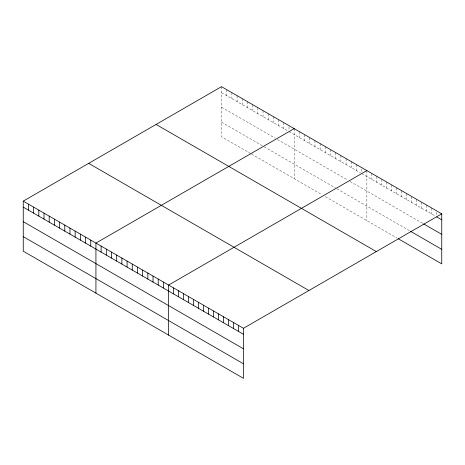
<?xml version="1.0" encoding="UTF-8"?>
<svg xmlns="http://www.w3.org/2000/svg" width="465" height="465" viewBox="0 0 465 465"><rect width="100%" height="100%" fill="white"/><g stroke="black" fill="none" stroke-linecap="round" stroke-linejoin="round"><path stroke-width="0.35" stroke-dasharray="2.33 1.74" d="M221.514 86.664L221.514 136.716L250.931 153.7M221.514 92.669L287.847 130.967M289.003 131.63L360.526 172.928M361.677 173.59L435.507 216.219M221.514 107.206L275.158 138.175M277.466 139.506L347.837 180.135M350.145 181.466L423.028 223.549M221.514 122.179L263.045 146.155M264.196 146.824L335.724 188.116M336.875 188.784L409.927 230.96M251.507 154.031L321.879 194.661M325.337 196.66L396.819 237.929M436.757 212.267L436.757 214.935M431.764 208.053L431.764 214.057M426.771 205.17L426.771 211.174M421.784 202.287L421.784 208.291M416.791 199.404L416.791 205.408M411.798 196.526L411.798 202.525M406.805 193.643L406.805 199.648M401.812 190.76L401.812 196.765M396.819 187.877L396.819 193.882M391.832 184.994L391.832 190.999M386.839 182.111L386.839 188.116M381.846 179.228L381.846 185.233M376.853 176.351L376.853 182.356M371.861 173.468L371.861 179.473M366.868 170.585L366.868 220.637M361.677 168.923L361.677 172.922M356.486 164.593L356.486 170.597M351.296 161.593L351.296 167.598M346.105 158.594L346.105 164.598M340.915 155.601L340.915 161.605M335.724 152.601L335.724 158.606M330.534 149.602L330.534 155.606M325.337 146.609L325.337 152.613M320.147 143.609L320.147 149.614M314.956 140.616L314.956 146.615M309.766 137.617L309.766 143.621M304.575 134.618L304.575 140.622M299.384 131.624L299.384 137.628M294.194 128.625L294.194 178.676M289.003 126.962L289.003 130.299M283.807 122.632L283.807 128.636M278.616 119.633L278.616 125.637M273.426 116.634L273.426 122.638M268.235 113.64L268.235 119.645M263.045 110.641L263.045 116.645M257.854 107.648L257.854 113.646M252.664 104.648L252.664 110.653M247.473 101.649L247.473 107.653M242.277 98.656L242.277 104.66M237.086 95.656L237.086 101.661M231.895 92.657L231.895 98.661M226.705 89.664L226.705 95.668"/><path stroke-width="0.7" d="M23.25 201.13L243.486 328.284L243.486 378.336L23.25 251.181L23.25 201.13L221.514 86.664L441.75 213.819L441.75 263.87L398.069 238.65M294.194 128.625L95.93 243.09L95.93 293.142M366.868 170.585L168.603 285.051L168.603 335.102M243.486 328.284L441.75 213.819M436.757 216.94L441.75 219.823M423.656 223.909L441.75 234.354M410.549 231.32L441.75 249.333M156.089 124.44L376.325 251.588M88.676 163.36L308.911 290.509M23.25 207.134L243.486 334.289M23.25 221.671L243.486 348.826M23.25 236.65L243.486 363.799M238.493 325.401L238.493 331.406M233.5 322.518L233.5 328.523M228.507 319.635L228.507 325.64M223.52 316.752L223.52 322.757M218.527 313.875L218.527 319.879M213.534 310.992L213.534 316.996M208.541 308.109L208.541 314.113M203.548 305.226L203.548 311.23M198.555 302.343L198.555 308.347M193.568 299.46L193.568 305.464M188.575 296.583L188.575 302.581M183.582 293.7L183.582 299.704M178.589 290.817L178.589 296.821M173.596 287.934L173.596 293.938M163.413 282.057L163.413 288.056M158.222 279.058L158.222 285.062M153.031 276.059L153.031 282.063M147.841 273.065L147.841 279.07M142.65 270.066L142.65 276.07M137.46 267.067L137.46 273.071M132.269 264.074L132.269 270.078M127.073 261.074L127.073 267.079M121.882 258.075L121.882 264.079M116.692 255.082L116.692 261.086M111.501 252.082L111.501 258.087M106.311 249.089L106.311 255.087M101.12 246.09L101.12 252.094M90.739 240.097L90.739 246.101M85.543 237.098L85.543 243.102M80.352 234.098L80.352 240.103M75.161 231.105L75.161 237.109M69.971 228.106L69.971 234.11M64.78 225.107L64.78 231.111M59.59 222.113L59.59 228.117M54.399 219.114L54.399 225.118M49.209 216.115L49.209 222.119M44.012 213.121L44.012 219.125M38.822 210.122L38.822 216.126M33.631 207.128L33.631 213.127M28.441 204.129L28.441 210.133"/></g></svg>
